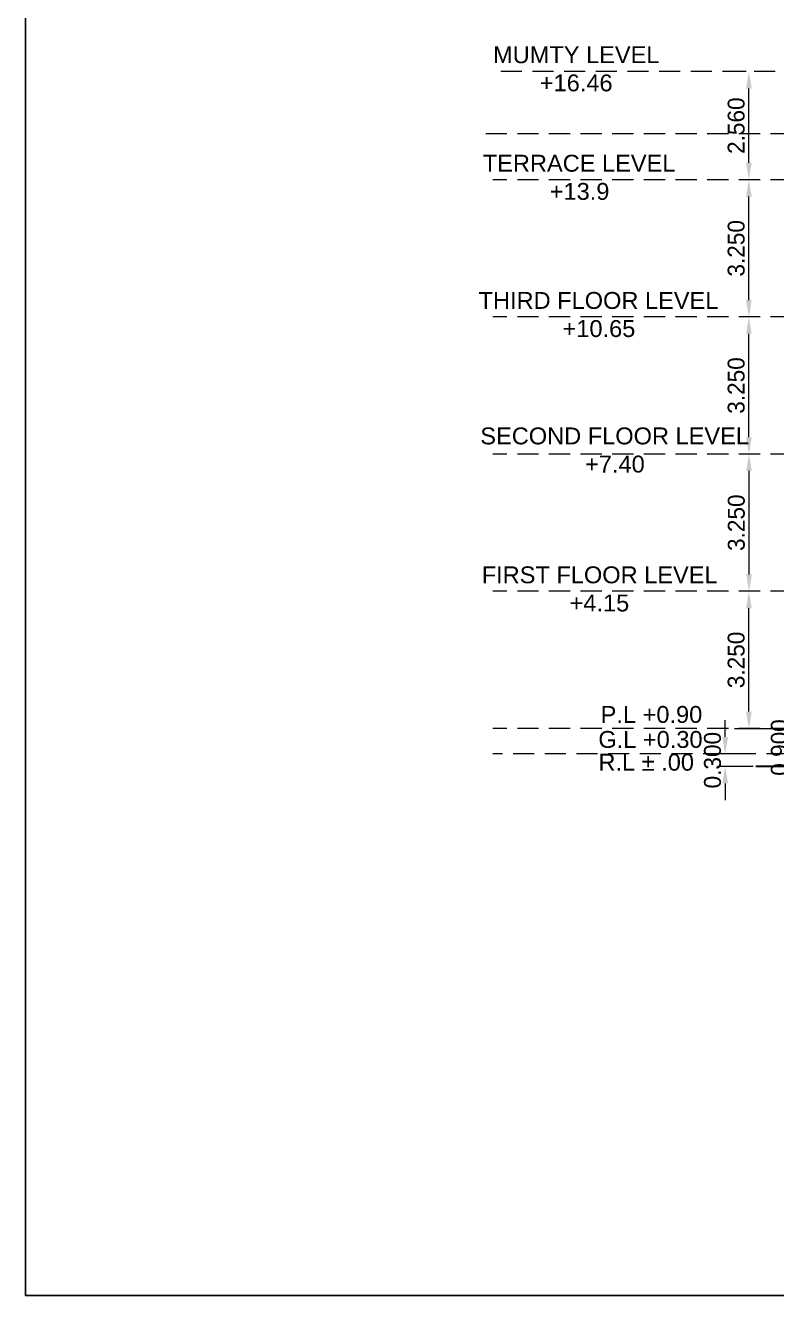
# Model space of a CAD drawing. Header units: millimetres. Extents: x 3614 to 12428, y -844 to 6844.
# Drawn here: x 5438.42 to 5456.22, y -606.44 to -576.36 of the extents above; entities that cross this region are included whole.
import ezdxf

# ---------------------------------------------------------------- set-up
doc = ezdxf.new("R2010")
doc.units = ezdxf.units.MM
doc.header["$LTSCALE"] = 40
doc.header["$MEASUREMENT"] = 0
doc.header["$PDMODE"] = 32
doc.header["$PDSIZE"] = 0.02
doc.linetypes.add('DASHDOT', pattern=[1, 0.5, -0.25, 0, -0.25])
doc.linetypes.add('DASHED2', pattern=[0.375, 0.25, -0.125])
doc.layers.get('Defpoints').update_dxf_attribs({"linetype": 'CONTINUOUS', "lineweight": 20})
for name, color, linetype, lineweight in [('Beam', 254, 'CONTINUOUS', 25), ('Dim', 220, 'CONTINUOUS', 15), ('GRID', 134, 'DASHDOT', 13), ('TEXT', 7, 'CONTINUOUS', 20), ('Wall', 7, 'CONTINUOUS', 30)]:
    doc.layers.add(name, color=color, linetype=linetype, lineweight=lineweight)
doc.styles.add('DIM', font='arial.ttf')
doc.styles.add('Tabrej', font='GOTHIC.TTF')
doc.dimstyles.new('Tabrej', dxfattribs={"dimtxt": 0.5, "dimasz": 0.45, "dimexe": 0.18, "dimexo": 0.0625, "dimgap": 0.09, "dimtad": 0, "dimdec": 3, "dimzin": 0, "dimdsep": 46, "dimtxsty": 'Tabrej', "dimcen": 0, "dimclrd": 256, "dimclre": 256, "dimclrt": 7, "dimaunit": 1, "dimadec": 3, "dimazin": 0, "dimtfac": 1, "dimtdec": 3, "dimtofl": 0, "dimtmove": 0, "dimatfit": 3, "dimfxl": 0, "dimtolj": 1, "dimtzin": 0, "dimlwd": -1, "dimlwe": -1, "dimarcsym": 0})

# ---------------------------------------------------------------- blocks, each defined once
blk = doc.blocks.new('*D103')
at = {"layer": 'Defpoints', "color": 0, "ltscale": 0.05, "transparency": 16777216}
for p in [(5455.565, -589.76), (5455.631, -589.76), (5455.645, -593.01)]:
    blk.add_point(p, dxfattribs=at)
at = {"layer": 'Dim', "ltscale": 0.05, "transparency": 16777216}
for p, q in [((5455.569, -589.76), (5455.385, -589.76)), ((5455.565, -592.61), (5455.565, -590.16)), ((5455.583, -593.01), (5455.385, -593.01))]:
    blk.add_line(p, q, dxfattribs=at)
for points in [[(5455.498, -590.16), (5455.631, -590.16), (5455.565, -589.76)], [(5455.498, -592.61), (5455.631, -592.61), (5455.565, -593.01)]]:
    blk.add_solid(points, dxfattribs=at)
at = {"layer": 'Dim', "color": 7, "ltscale": 0.05, "transparency": 16777216, "insert": (5455.265, -591.385), "char_height": 0.4, "attachment_point": 5, "rotation": 90, "style": 'Tabrej'}
blk.add_mtext('\\A1;3.250', dxfattribs=at)
blk = doc.blocks.new('*D104')
at = {"layer": 'Defpoints', "color": 0, "ltscale": 0.05, "transparency": 16777216}
for p in [(5455.569, -586.51), (5455.569, -586.51), (5455.569, -589.76)]:
    blk.add_point(p, dxfattribs=at)
at = {"layer": 'Dim', "ltscale": 0.05, "transparency": 16777216}
for p, q in [((5455.506, -586.51), (5455.389, -586.51)), ((5455.569, -589.36), (5455.569, -586.91)), ((5455.506, -589.76), (5455.389, -589.76))]:
    blk.add_line(p, q, dxfattribs=at)
for points in [[(5455.502, -586.91), (5455.635, -586.91), (5455.569, -586.51)], [(5455.502, -589.36), (5455.635, -589.36), (5455.569, -589.76)]]:
    blk.add_solid(points, dxfattribs=at)
at = {"layer": 'Dim', "color": 7, "ltscale": 0.05, "transparency": 16777216, "insert": (5455.269, -588.135), "char_height": 0.4, "attachment_point": 5, "rotation": 90, "style": 'Tabrej'}
blk.add_mtext('\\A1;3.250', dxfattribs=at)
blk = doc.blocks.new('*D105')
at = {"layer": 'Defpoints', "color": 0, "ltscale": 0.05, "transparency": 16777216}
for p in [(5455.565, -583.26), (5455.565, -583.26), (5455.565, -586.51)]:
    blk.add_point(p, dxfattribs=at)
at = {"layer": 'Dim', "ltscale": 0.05, "transparency": 16777216}
for p, q in [((5455.502, -583.26), (5455.385, -583.26)), ((5455.565, -586.11), (5455.565, -583.66)), ((5455.502, -586.51), (5455.385, -586.51))]:
    blk.add_line(p, q, dxfattribs=at)
for points in [[(5455.498, -583.66), (5455.631, -583.66), (5455.565, -583.26)], [(5455.498, -586.11), (5455.631, -586.11), (5455.565, -586.51)]]:
    blk.add_solid(points, dxfattribs=at)
at = {"layer": 'Dim', "color": 7, "ltscale": 0.05, "transparency": 16777216, "insert": (5455.265, -584.885), "char_height": 0.4, "attachment_point": 5, "rotation": 90, "style": 'Tabrej'}
blk.add_mtext('\\A1;3.250', dxfattribs=at)
blk = doc.blocks.new('*D106')
at = {"layer": 'Defpoints', "color": 0, "ltscale": 0.05, "transparency": 16777216}
for p in [(5455.565, -580.01), (5455.565, -580.01), (5455.565, -583.26)]:
    blk.add_point(p, dxfattribs=at)
at = {"layer": 'Dim', "ltscale": 0.05, "transparency": 16777216}
for p, q in [((5455.502, -580.01), (5455.385, -580.01)), ((5455.565, -582.86), (5455.565, -580.41)), ((5455.502, -583.26), (5455.385, -583.26))]:
    blk.add_line(p, q, dxfattribs=at)
for points in [[(5455.498, -580.41), (5455.631, -580.41), (5455.565, -580.01)], [(5455.498, -582.86), (5455.631, -582.86), (5455.565, -583.26)]]:
    blk.add_solid(points, dxfattribs=at)
at = {"layer": 'Dim', "color": 7, "ltscale": 0.05, "transparency": 16777216, "insert": (5455.265, -581.635), "char_height": 0.4, "attachment_point": 5, "rotation": 90, "style": 'Tabrej'}
blk.add_mtext('\\A1;3.250', dxfattribs=at)
blk = doc.blocks.new('*D107')
at = {"layer": 'Defpoints', "color": 0, "ltscale": 0.05, "transparency": 16777216}
for p in [(5455.162, -593.01), (5455.731, -593.91), (5456.589, -593.91)]:
    blk.add_point(p, dxfattribs=at)
at = {"layer": 'Dim', "ltscale": 0.05, "transparency": 16777216}
for p, q in [((5456.589, -592.61), (5456.589, -592.21)), ((5455.224, -593.01), (5456.769, -593.01)), ((5455.793, -593.91), (5456.769, -593.91)), ((5456.589, -594.31), (5456.589, -594.71))]:
    blk.add_line(p, q, dxfattribs=at)
for points in [[(5456.523, -592.61), (5456.656, -592.61), (5456.589, -593.01)], [(5456.523, -594.31), (5456.656, -594.31), (5456.589, -593.91)]]:
    blk.add_solid(points, dxfattribs=at)
at = {"layer": 'Dim', "color": 7, "ltscale": 0.05, "transparency": 16777216, "insert": (5456.289, -593.46), "char_height": 0.4, "attachment_point": 5, "rotation": 90, "style": 'Tabrej'}
blk.add_mtext('\\A1;0.900', dxfattribs=at)
blk = doc.blocks.new('*D108')
at = {"layer": 'Defpoints', "color": 0, "ltscale": 0.05, "transparency": 16777216}
for p in [(5455.004, -593.61), (5455.731, -593.61), (5455.731, -593.91)]:
    blk.add_point(p, dxfattribs=at)
at = {"layer": 'Dim', "ltscale": 0.05, "transparency": 16777216}
for p, q in [((5455.004, -593.21), (5455.004, -592.81)), ((5455.668, -593.61), (5454.824, -593.61)), ((5455.668, -593.91), (5454.824, -593.91)), ((5455.004, -594.31), (5455.004, -594.71))]:
    blk.add_line(p, q, dxfattribs=at)
for points in [[(5454.937, -593.21), (5455.071, -593.21), (5455.004, -593.61)], [(5454.937, -594.31), (5455.071, -594.31), (5455.004, -593.91)]]:
    blk.add_solid(points, dxfattribs=at)
at = {"layer": 'Dim', "color": 7, "ltscale": 0.05, "transparency": 16777216, "insert": (5454.704, -593.76), "char_height": 0.4, "attachment_point": 5, "rotation": 90, "style": 'Tabrej'}
blk.add_mtext('\\A1;0.300', dxfattribs=at)
blk = doc.blocks.new('*D199')
at = {"layer": 'Defpoints', "color": 0, "ltscale": 0.05, "transparency": 16777216}
for p in [(5455.565, -577.45), (5455.565, -577.45), (5455.565, -580.01)]:
    blk.add_point(p, dxfattribs=at)
at = {"layer": 'Dim', "ltscale": 0.05, "transparency": 16777216}
for p, q in [((5455.502, -577.45), (5455.385, -577.45)), ((5455.565, -579.61), (5455.565, -577.85)), ((5455.502, -580.01), (5455.385, -580.01))]:
    blk.add_line(p, q, dxfattribs=at)
for points in [[(5455.498, -577.85), (5455.631, -577.85), (5455.565, -577.45)], [(5455.498, -579.61), (5455.631, -579.61), (5455.565, -580.01)]]:
    blk.add_solid(points, dxfattribs=at)
at = {"layer": 'Dim', "color": 7, "ltscale": 0.05, "transparency": 16777216, "insert": (5455.265, -578.73), "char_height": 0.4, "attachment_point": 5, "rotation": 90, "style": 'Tabrej'}
blk.add_mtext('\\A1;2.560', dxfattribs=at)

msp = doc.modelspace()

# ---------------------------------------------------------------- linework, layer by layer
at = {"layer": 'Beam', "ltscale": 0.05}
msp.add_lwpolyline([(5438.4239, -487.786), (5799.6085, -487.786), (5799.6085, -606.4426), (5438.4239, -606.4426)], close=True, dxfattribs=at)
at = {"layer": 'GRID', "linetype": 'DASHED2', "ltscale": 0.05}
for p, q in [((5466.689, -577.4498), (5449.5701, -577.4498)), ((5458.829, -578.9198), (5449.1982, -578.9198)), ((5458.829, -580.0098), (5449.4982, -580.0098)), ((5458.829, -583.2598), (5449.4982, -583.2598)), ((5458.829, -586.5098), (5449.4982, -586.5098)), ((5458.829, -589.7598), (5449.4982, -589.7598)), ((5458.829, -593.0098), (5449.4982, -593.0098)), ((5457.229, -593.6098), (5449.4982, -593.6098))]:
    msp.add_line(p, q, dxfattribs=at)
at = {"layer": 'Wall', "linetype": 'Continuous', "ltscale": 0.05}
msp.add_line((5457.229, -593.9098), (5455.7307, -593.9098), dxfattribs=at)

# ---------------------------------------------------------------- texts
at = {"layer": 'TEXT', "linetype": 'Continuous', "ltscale": 0.9, "char_height": 0.4, "attachment_point": 1, "style": 'DIM'}
for s, width, gutter_width, insert in [('\\pi0.4209;MUMTY LEVEL\\P\\pi1.528;+16.46', 4.723925, 24, (5449.0826, -576.8497)), ('\\pi0.095932;TERRACE LEVEL\\P\\pi1.6828;+13.9', 4.723925, 24, (5449.164, -579.4197)), ('\\pi0.60254;THIRD FLOOR LEVEL\\P\\pi2.5916;+10.65', 6.854464, 24, (5448.5582, -582.6697)), ('\\pi0.37194;SECOND FLOOR LEVEL\\P\\pi2.8543;+7.40', 7.064746, 24, (5448.8297, -585.8791)), ('\\pi0.6768;FIRST FLOOR LEVEL\\P\\pi2.7584;+4.15', 6.877211, 24, (5448.5582, -589.1697)), ('{\\fArial|b0|i0|c0|p34;P.L +0.90}', 10.430066, 5, (5452.0528, -592.4764)), ('{\\fArial|b0|i0|c0|p34;G.L +0.30}', 10.430066, 5, (5451.9977, -593.0686)), ('{\\fArial|b0|i0|c0|p34;R.L %%P .00}', 10.430066, 5, (5452.0003, -593.6082))]:
    msp.add_mtext_dynamic_manual_height_columns(s, width=width, gutter_width=gutter_width, heights=[0], dxfattribs=dict(at, insert=insert))

# ---------------------------------------------------------------- dimensions: what is measured, and where the dimension line sits
at = {"layer": 'Dim', "ltscale": 0.05}
for base, p1, p2, picture, middle in [((5455.5647, -577.4498), (5455.5647, -580.0098), (5455.5647, -577.4498), '*D199', (5455.2646, -578.7298)), ((5455.5647, -580.0098), (5455.5647, -583.2598), (5455.5647, -580.0098), '*D106', (5455.2646, -581.6348)), ((5455.5647, -583.2598), (5455.5647, -586.5098), (5455.5647, -583.2598), '*D105', (5455.2646, -584.8848)), ((5455.5688, -586.5098), (5455.5688, -589.7598), (5455.5688, -586.5098), '*D104', (5455.2688, -588.1348)), ((5455.5647, -589.7598), (5455.6452, -593.0098), (5455.6313, -589.7598), '*D103', (5455.2646, -591.3848))]:
    dim = msp.add_linear_dim(base=base, p1=p1, p2=p2, angle=90, dimstyle='Tabrej', override={"dimtxt": 0.4, "dimasz": 0.4, "dimtad": 3, "dimpost": '\\X', "dimarcsym": 1}, dxfattribs=at)
    dim.commit()
    dim.dimension.update_dxf_attribs({"geometry": picture, "text_midpoint": middle})
for base, p1, p2, picture, middle in [((5456.5892, -593.9098), (5455.1617, -593.0098), (5455.7307, -593.9098), '*D107', (5456.5892, -593.4598)), ((5455.0039, -593.6098), (5455.7307, -593.9098), (5455.7307, -593.6098), '*D108', (5455.0039, -593.7598))]:
    dim = msp.add_linear_dim(base=base, p1=p1, p2=p2, angle=90, dimstyle='Tabrej', override={"dimtxt": 0.4, "dimasz": 0.4, "dimtad": 3, "dimpost": '\\X', "dimarcsym": 1}, dxfattribs=at)
    dim.commit()
    dim.dimension.update_dxf_attribs({"geometry": picture, "text_midpoint": middle, "dimtype": 160})

doc.saveas('drawing.dxf')
